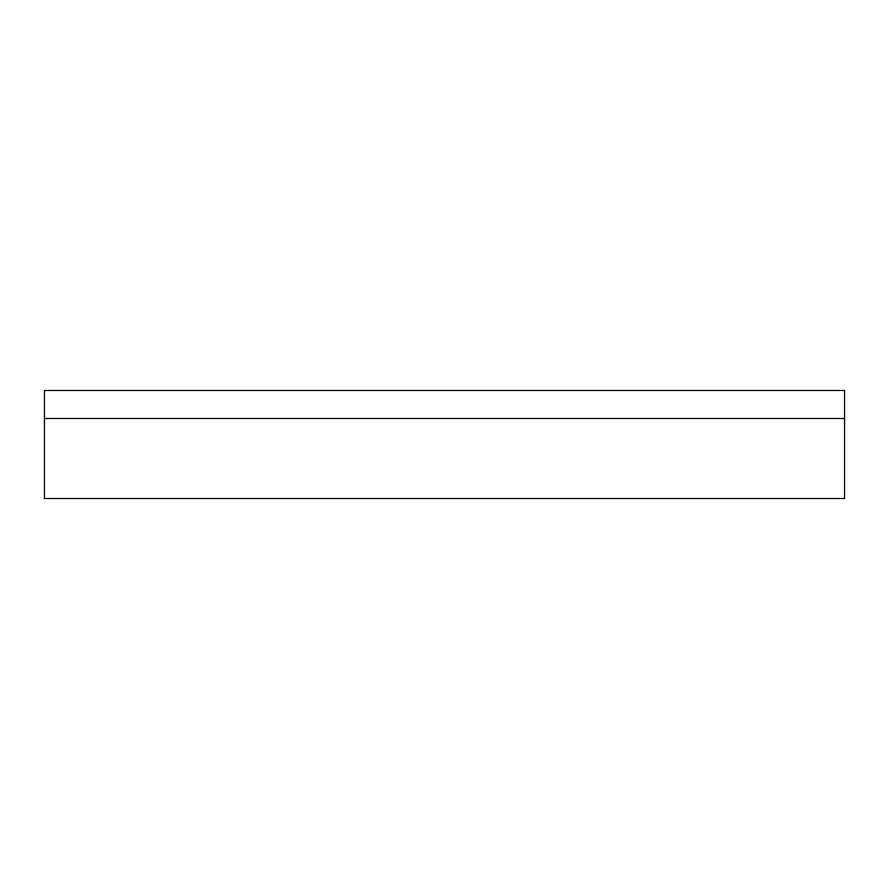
<?xml version="1.0" encoding="UTF-8"?>
<svg xmlns="http://www.w3.org/2000/svg" width="889" height="889" viewBox="0 0 889 889"><rect width="100%" height="100%" fill="white"/><g stroke="black" fill="none" stroke-linecap="round" stroke-linejoin="round"><path stroke-width="1.33" d="M44.45 418.497L844.55 418.497M844.55 390.493L44.45 390.493L44.45 498.507L844.55 498.507L844.55 390.493"/></g></svg>
